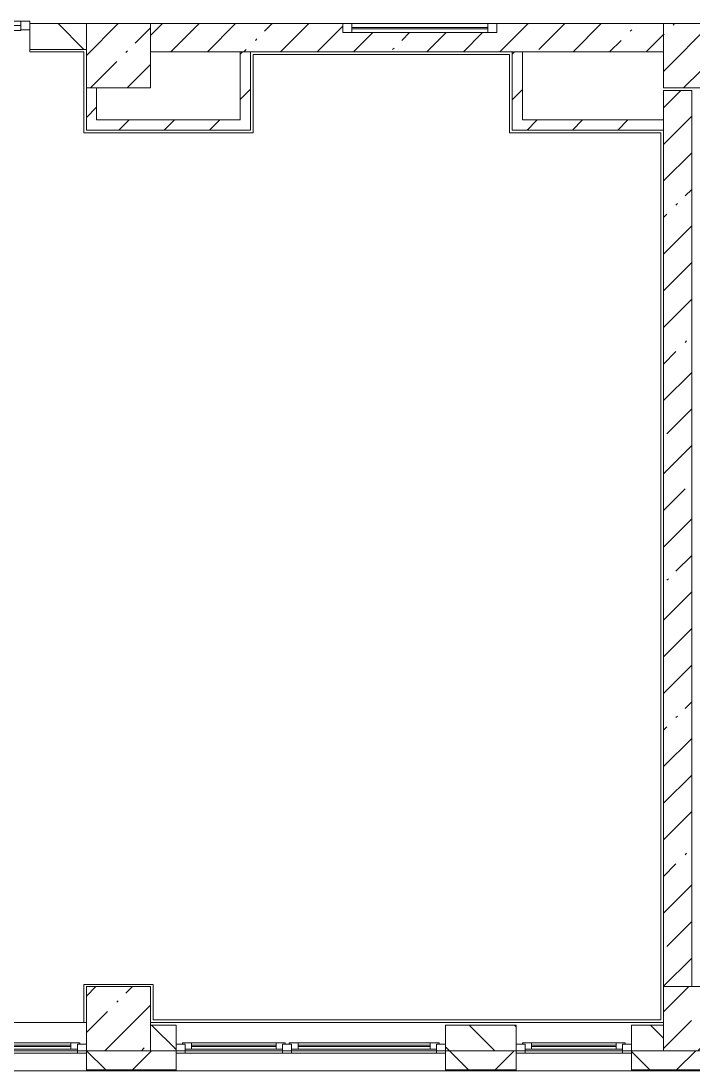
# Model space of a CAD drawing. Header units: millimetres. Extents: x -5368 to 196898, y -8553 to 29000.
# Drawn here: x 122425 to 127665, y -258 to 7921 of the extents above; entities that cross this region are included whole.
import ezdxf

# ---------------------------------------------------------------- set-up
doc = ezdxf.new("R2010")
doc.units = ezdxf.units.MM
doc.layers.add('A-FLOR-3', color=7, linetype='Continuous', lineweight=5, true_color=0xaaaaaa)
for name, color, linetype, lineweight in [('A-GLAZ-2', 7, 'Continuous', 5), ('A-GLAZ-CURT-2', 7, 'Continuous', 5), ('A-GLAZ-CWMG-2', 7, 'Continuous', 5), ('A-WALL', 7, 'Continuous', 9), ('A-WALL-2', 7, 'Continuous', 5), ('I-WALL-4', 7, 'Continuous', 5), ('S-COLS-3', 7, 'Continuous', 5)]:
    doc.layers.add(name, color=color, linetype=linetype, lineweight=lineweight)
pattern_1 = [(45, (62025.03, 0), (-285.1231, 285.1231), []), (45, (62310.15, 0), (-285.1231, 285.1231), [504.031, -100.806, 16.764, -84.042])]
pattern_2 = [(45, (62025.03, 0), (-176.7767, 176.7767), [])]

# ---------------------------------------------------------------- blocks, each defined once
blk = doc.blocks.new('BSC_Колонна _Прямоугольная - 500х500-V72-3_3_1_птичка')
at = {"layer": 'S-COLS-3'}
h = blk.add_hatch(dxfattribs=at)
h.set_pattern_fill('FP_54', color=256, style=0, pattern_type=2)
h.set_pattern_definition([(45, (-61160, -7650), (-285.1231, 285.1231), []), (45, (-60874.88, -7650), (-285.123, 285.123), [504.031, -100.806, 16.764, -84.042])])
h.paths.add_polyline_path([(-250, -250), (250, -250), (250, 250), (-250, 250)])
for p, q in [((250, 250), (-250, 250)), ((-250, 250), (-250, -250)), ((250, -250), (250, 250)), ((-250, -250), (250, -250))]:
    blk.add_line(p, q, dxfattribs=at)
blk = doc.blocks.new('BSC_Колонна _Прямоугольная - 500х500-V79-3_3_1_птичка')
at = {"layer": 'S-COLS-3'}
h = blk.add_hatch(dxfattribs=at)
h.set_pattern_fill('FP_61', color=256, style=0, pattern_type=2)
h.set_pattern_definition([(45, (-61160, -150), (-285.123, 285.123), []), (45, (-60874.88, -150), (-285.123, 285.123), [504.031, -100.806, 16.764, -84.042])])
h.paths.add_polyline_path([(-250, -250), (250, -250), (250, 250), (-250, 250)])
for p, q in [((250, 250), (-250, 250)), ((-250, 250), (-250, -250)), ((250, -250), (250, 250)), ((-250, -250), (250, -250))]:
    blk.add_line(p, q, dxfattribs=at)
blk = doc.blocks.new('BSC_Колонна _Прямоугольная - 500х500-V80-3_3_1_птичка')
at = {"layer": 'S-COLS-3'}
h = blk.add_hatch(dxfattribs=at)
h.set_pattern_fill('FP_62', color=256, style=0, pattern_type=2)
h.set_pattern_definition([(45, (-65660, -150), (-285.1231, 285.1231), []), (45, (-65374.88, -150), (-285.1231, 285.1231), [504.031, -100.806, 16.764, -84.042])])
h.paths.add_polyline_path([(-110.6, -250), (250, -250), (250, 250), (-250, 250), (-250, -250)])
for p, q in [((250, 250), (-250, 250)), ((-250, 250), (-250, -250)), ((250, -250), (250, 250)), ((-250, -250), (250, -250))]:
    blk.add_line(p, q, dxfattribs=at)
blk = doc.blocks.new('BSC_Колонна _Прямоугольная - 500х500-V83-3_3_1_птичка')
at = {"layer": 'S-COLS-3'}
h = blk.add_hatch(dxfattribs=at)
h.set_pattern_fill('FP_65', color=256, style=0, pattern_type=2)
h.set_pattern_definition([(45, (-65660, -7650), (-285.1231, 285.1231), []), (45, (-65374.88, -7650), (-285.1231, 285.1231), [504.031, -100.806, 16.764, -84.042])])
h.paths.add_polyline_path([(-110.6, -250), (250, -250), (250, 22), (220, 22), (220, 30), (250, 30), (250, 250), (-250, 250), (-250, -250)])
for p, q in [((220, 250), (-250, 250)), ((-250, 250), (-250, -250)), ((250, -250), (250, 22)), ((-250, -250), (250, -250))]:
    blk.add_line(p, q, dxfattribs=at)
blk = doc.blocks.new('120_Окно_СКБ_2Ст - 120_Окно_СКБ_2Ст 3100х2500 _мал_створка слева_ 2-22446355-3_3_1_птичка')
at = {"layer": 'A-GLAZ-2'}
for p, q in [((-1550, -127), (-1550, -57)), ((-1550, -57), (-1480, -57)), ((1550, -57), (-1550, -57)), ((-1480, -57), (-1480, -127)), ((650, -127), (650, -57)), ((650, -57), (720, -57)), ((720, -57), (720, -127)), ((1480, -127), (1480, -57)), ((1480, -57), (1550, -57)), ((1550, -57), (1550, -127)), ((-1480, -127), (-1550, -127)), ((-1550, -127), (-1500, -127)), ((-1480, -127), (-1500, -127)), ((-1500, -127), (-1500, -137)), ((-1500, -137), (670, -137)), ((670, -137), (-1500, -137)), ((650, -87), (-1480, -87)), ((-1480, -87), (-1480, -127)), ((-1430, -137), (-1430, -87)), ((-1430, -107), (600, -107)), ((600, -117), (-1430, -117)), ((600, -137), (600, -87)), ((650, -127), (650, -87)), ((720, -127), (650, -127)), ((670, -127), (650, -127)), ((670, -127), (700, -127)), ((670, -137), (670, -127)), ((720, -127), (700, -127)), ((700, -127), (700, -137)), ((700, -137), (1500, -137)), ((1500, -137), (700, -137)), ((1480, -87), (720, -87)), ((720, -87), (720, -127)), ((770, -137), (770, -87)), ((770, -107), (1430, -107)), ((1430, -117), (770, -117)), ((1430, -137), (1430, -87)), ((1480, -127), (1480, -87)), ((1550, -127), (1480, -127)), ((1500, -127), (1480, -127)), ((1500, -127), (1550, -127)), ((1500, -137), (1500, -127))]:
    blk.add_line(p, q, dxfattribs=at)
blk = doc.blocks.new('120_Окно_СКБ_1Ст - 120_Окно_СКБ_1Ст 900х2500_h_-V98-3_3_1_птичка')
at = {"layer": 'A-GLAZ-2'}
for p, q in [((-450, -127), (-450, -57)), ((-450, -57), (-380, -57)), ((450, -57), (-450, -57)), ((-380, -57), (-380, -127)), ((380, -127), (380, -57)), ((380, -57), (450, -57)), ((450, -57), (450, -127)), ((-380, -127), (-450, -127)), ((-450, -127), (-400, -127)), ((-380, -127), (-400, -127)), ((-400, -127), (-400, -137)), ((-400, -137), (400, -137)), ((400, -137), (-400, -137)), ((380, -87), (-380, -87)), ((-380, -87), (-380, -127)), ((-330, -137), (-330, -87)), ((-330, -107), (330, -107)), ((330, -117), (-330, -117)), ((330, -137), (330, -87)), ((380, -127), (380, -87)), ((450, -127), (380, -127)), ((400, -127), (380, -127)), ((400, -127), (450, -127)), ((400, -137), (400, -127))]:
    blk.add_line(p, q, dxfattribs=at)
blk = doc.blocks.new('120_Окно_СКБ_2Ст - 120_Окно_СКБ_2Ст 2100х2400 _мал створка справа_-V99-3_3_1_птичка')
at = {"layer": 'A-GLAZ-2'}
for p, q in [((-1050, -127), (-1050, -57)), ((-1050, -57), (-980, -57)), ((1050, -57), (-1050, -57)), ((-980, -57), (-980, -127)), ((150, -127), (150, -57)), ((150, -57), (220, -57)), ((220, -57), (220, -127)), ((980, -127), (980, -57)), ((980, -57), (1050, -57)), ((1050, -57), (1050, -127)), ((-980, -127), (-1050, -127)), ((-1050, -127), (-1000, -127)), ((-980, -127), (-1000, -127)), ((-1000, -127), (-1000, -137)), ((-1000, -137), (170, -137)), ((170, -137), (-1000, -137)), ((150, -87), (-980, -87)), ((-980, -87), (-980, -127)), ((-930, -137), (-930, -87)), ((-930, -107), (100, -107)), ((100, -117), (-930, -117)), ((100, -137), (100, -87)), ((150, -127), (150, -87)), ((220, -127), (150, -127)), ((170, -127), (150, -127)), ((170, -127), (200, -127)), ((170, -137), (170, -127)), ((220, -127), (200, -127)), ((200, -127), (200, -137)), ((200, -137), (1000, -137)), ((1000, -137), (200, -137)), ((980, -87), (220, -87)), ((220, -87), (220, -127)), ((270, -137), (270, -87)), ((270, -107), (930, -107)), ((930, -117), (270, -117)), ((930, -137), (930, -87)), ((980, -127), (980, -87)), ((1050, -127), (980, -127)), ((1000, -127), (980, -127)), ((1000, -127), (1050, -127)), ((1000, -137), (1000, -127))]:
    blk.add_line(p, q, dxfattribs=at)
blk = doc.blocks.new('Прямоугольный импост - 50 x 70 мм-V207-3_3_1_птичка')
at = {"layer": 'A-GLAZ-CWMG-2'}
for p, q in [((-70, 35), (0, 35)), ((-70, -35), (-70, 35)), ((0, 35), (0, -35)), ((0, -35), (-70, -35))]:
    blk.add_line(p, q, dxfattribs=at)
blk = doc.blocks.new('Системная панель - Стекло - 40мм-V217-3_3_1_птичка')
at = {"layer": 'A-GLAZ-CURT-2'}
h = blk.add_hatch(dxfattribs=at)
h.set_pattern_fill('FP_156', color=256, style=0, pattern_type=2)
h.set_pattern_definition([(45, (-60502.5, -7385.7), (-1414.214, 1414.214), [1000, -3000]), (45, (-61502.5, -7885.7), (-1414.214, 1414.214), [3000, -1000]), (45, (-59502.5, -8385.7), (-1414.214, 1414.214), [1000, -3000])])
h.paths.add_polyline_path([(397.5, -40), (397.5, 0), (-397.5, 0), (-397.5, -40)])
for p, q in [((397.5, 0), (-397.5, 0)), ((-397.5, 0), (-397.5, -40)), ((397.5, -40), (397.5, 0)), ((-397.5, -40), (397.5, -40))]:
    blk.add_line(p, q, dxfattribs=at)
blk = doc.blocks.new('Прямоугольный импост - 50 x 70 мм-V214-3_3_1_птичка')
at = {"layer": 'A-GLAZ-CWMG-2'}
blk.add_line((42060, 7920), (41265, 7920), dxfattribs=at)
blk = doc.blocks.new('120_Окно_СКБ_1Ст - 120_Окно_СКБ_1Ст 400х1200 EI30-V220-3_3_1_птичка')
at = {"layer": 'A-GLAZ-2'}
for p, q in [((-600, 40), (-600, 110)), ((-600, 110), (-530, 110)), ((600, 110), (-600, 110)), ((-530, 110), (-530, 40)), ((530, 40), (530, 110)), ((530, 110), (600, 110)), ((600, 110), (600, 40)), ((-530, 40), (-600, 40)), ((-600, 40), (600, 40)), ((530, 80), (-530, 80)), ((530, 70), (-530, 70)), ((600, 40), (530, 40))]:
    blk.add_line(p, q, dxfattribs=at)

msp = doc.modelspace()

# ---------------------------------------------------------------- hatches: boundary and pattern name
at = {"layer": 'A-WALL-2'}
h = msp.add_hatch(dxfattribs=at)
h.set_pattern_fill('FP_73', color=256, style=0, pattern_type=2)
h.set_pattern_definition([(135, (62025.03, 0), (-176.7767, -176.7767), [])])
h.paths.add_polyline_path([(127185, -100), (127435, -100), (127435, 100), (127185, 100)])
h.paths.add_polyline_path([(116977.3, -100), (117535, -100), (117535, 100), (116785, 100), (116785, -100)])
h.paths.add_polyline_path([(118935, -100), (119835, -100), (119835, 100), (118935, 100), (118935, -52.2)])
h.paths.add_polyline_path([(126285, -100), (126285, 100), (125735, 100), (125735, -100)])
h.paths.add_polyline_path([(123435, -100), (123635, -100), (123635, 100), (123435, 100), (123435, 42.9)])
h.paths.add_polyline_path([(105435, -100), (106335, -100), (106335, 100), (105435, 100), (105435, -9.1)])
h.paths.add_polyline_path([(109935, -100), (110185, -100), (110185, 100), (109935, 100), (109935, 5.7)])
h.paths.add_polyline_path([(104935, -100), (104935, 100), (104685, 100), (104685, -100)])
h.paths.add_polyline_path([(103785, -100), (103785, 100), (103165, 100), (103165, -100)])
h.paths.add_polyline_path([(112285, -100), (113035, -100), (113035, 100), (112285, 100)])
h.paths.add_polyline_path([(114435, -100), (114685, -100), (114685, 100), (114435, 100), (114435, 33.3)])
h.paths.add_polyline_path([(100515, -100), (100565, -100), (100565, 100), (100515, 100)])
h = msp.add_hatch(dxfattribs=at)
h.set_pattern_fill('FP_75', color=256, style=0, pattern_type=2)
h.set_pattern_definition([(45, (62025.03, 0), (-353.5534, 353.5534), []), (135, (62025.03, 0), (-353.5534, -353.5534), [])])
h.paths.add_polyline_path([(133585, -250), (137725, -250), (137725, -100), (133585, -100)])
h.paths.add_polyline_path([(131813.3, -250), (132685, -250), (132685, -100), (129085, -100), (129085, -250), (129693.9, -250)])
h.paths.add_polyline_path([(119096.7, -250), (119835, -250), (119835, -100), (118652.1, -100), (118652.1, -250)])
h.paths.add_polyline_path([(126285, -250), (126285, -100), (125735, -100), (125735, -250)])
h.paths.add_polyline_path([(123335.6, -250), (123635, -250), (123635, -100), (122935, -100), (122935, -250)])
h.paths.add_polyline_path([(127935, -250), (128185, -250), (128185, -100), (127185, -100), (127185, -250), (127574.4, -250)])
at = {"layer": 'I-WALL-4'}
h = msp.add_hatch(dxfattribs=at)
h.set_pattern_fill('FP_74', color=256, style=0, pattern_type=2)
h.set_pattern_definition([(135, (62025.03, 0), (-353.5534, -353.5534), [])])
h.paths.add_polyline_path([(122495, 7700), (122935, 7700), (122935, 7900), (122495, 7900)])
h.paths.add_polyline_path([(119995, 7700), (119995, 7900), (118935, 7900), (118935, 7700), (119096.7, 7700)])
h = msp.add_hatch(dxfattribs=at)
h.set_pattern_fill('FP_71', color=256, style=0, pattern_type=2)
h.set_pattern_definition(pattern_1)
h.paths.add_polyline_path([(127435, 7680), (127435, 7900), (126135, 7900), (126135, 7830), (124935, 7830), (124935, 7900), (123435, 7900), (123435, 7680), (126335, 7680)])
h = msp.add_hatch(dxfattribs=at)
h.set_pattern_fill('FP_76', color=256, style=0, pattern_type=2)
h.set_pattern_definition(pattern_2)
h.paths.add_polyline_path([(124215, 7150), (124215, 7680), (124135, 7680), (124135, 7150)])
h = msp.add_hatch(dxfattribs=at)
h.set_pattern_fill('FP_76', color=256, style=0, pattern_type=2)
h.set_pattern_definition(pattern_2)
h.paths.add_polyline_path([(126335, 7070), (126335, 7680), (126255, 7680), (126255, 7070)])
h = msp.add_hatch(dxfattribs=at)
h.set_pattern_fill('FP_76', color=256, style=0, pattern_type=2)
h.set_pattern_definition(pattern_2)
h.paths.add_polyline_path([(123015, 7150), (123015, 7400), (122935, 7400), (122935, 7150)])
h = msp.add_hatch(dxfattribs=at)
h.set_pattern_fill('FP_71', color=256, style=0, pattern_type=2)
h.set_pattern_definition(pattern_1)
h.paths.add_polyline_path([(127655, 400), (127655, 7380), (127435, 7380), (127435, 400), (127645.6, 400)])
h = msp.add_hatch(dxfattribs=at)
h.set_pattern_fill('FP_76', color=256, style=0, pattern_type=2)
h.set_pattern_definition(pattern_2)
h.paths.add_polyline_path([(122935, 7070), (124215, 7070), (124215, 7150), (122935, 7150)])
h = msp.add_hatch(dxfattribs=at)
h.set_pattern_fill('FP_76', color=256, style=0, pattern_type=2)
h.set_pattern_definition(pattern_2)
h.paths.add_polyline_path([(127435, 7070), (127435, 7150), (126335, 7150), (126335, 7070)])

# ---------------------------------------------------------------- linework, layer by layer
at = {"layer": 'A-FLOR-3'}
for p, q in [((122495, 7680), (122495, 7700)), ((122915, 7680), (122495, 7680)), ((122915, 7050), (122915, 7680)), ((126235, 7660), (124235, 7660)), ((124235, 7660), (124235, 7050)), ((126235, 7050), (126235, 7660)), ((124235, 7050), (122915, 7050)), ((127415, 7050), (126235, 7050)), ((127415, 140), (127415, 7050)), ((122915, 120), (122915, 415)), ((122915, 415), (123455, 415)), ((123455, 415), (123455, 140)), ((123455, 140), (127415, 140))]:
    msp.add_line(p, q, dxfattribs=at)
at = {"layer": 'A-WALL'}
for p, q in [((124215, 7680), (124135, 7680)), ((126335, 7680), (126255, 7680)), ((127435, 7070), (127435, 7150)), ((123435, -100), (123635, -100)), ((125735, -100), (126285, -100)), ((127435, -100), (127185, -100)), ((122935, -250), (123635, -250)), ((122935, -253), (123635, -253)), ((125735, -250), (126285, -250)), ((125735, -253), (126285, -253)), ((127185, -250), (128185, -250)), ((127185, -253), (128185, -253))]:
    msp.add_line(p, q, dxfattribs=at)
at = {"layer": 'A-WALL-2'}
for p, q in [((123635, 100), (123435, 100)), ((123635, -258), (123635, 100)), ((126285, 100), (125735, 100)), ((125735, 100), (125735, -258)), ((126285, -258), (126285, 100)), ((127435, 100), (127185, 100)), ((127185, 100), (127185, -258)), ((119835, -100), (122935, -100)), ((122935, -100), (122935, -258)), ((123635, -100), (125735, -100)), ((126285, -100), (127185, -100)), ((126285, -258), (112285, -258)), ((126285, -258), (137883, -258))]:
    msp.add_line(p, q, dxfattribs=at)
at = {"layer": 'I-WALL-4'}
for p, q in [((122935, 7900), (122495, 7900)), ((122495, 7900), (122495, 7700)), ((124935, 7900), (123435, 7900)), ((127435, 7900), (126135, 7900)), ((122495, 7700), (122935, 7700)), ((123435, 7680), (124135, 7680)), ((124135, 7680), (124135, 7150)), ((124215, 7070), (124215, 7680)), ((124215, 7680), (126255, 7680)), ((126255, 7680), (126255, 7070)), ((126335, 7150), (126335, 7680)), ((126335, 7680), (127435, 7680)), ((122935, 7400), (122935, 7070)), ((123015, 7150), (123015, 7400)), ((127435, 7380), (127435, 7150)), ((127655, 7380), (127435, 7380)), ((127655, 400), (127655, 7380)), ((124135, 7150), (123015, 7150)), ((127435, 7150), (126335, 7150)), ((122935, 7070), (124215, 7070)), ((126255, 7070), (127435, 7070)), ((127435, 7070), (127435, 400)), ((118935, 120), (122935, 120)), ((123435, 120), (127435, 120))]:
    msp.add_line(p, q, dxfattribs=at)

# ---------------------------------------------------------------- block references
at = {"layer": 'A-GLAZ-2'}
msp.add_blockref('120_Окно_СКБ_1Ст - 120_Окно_СКБ_1Ст 400х1200 EI30-V220-3_3_1_птичка', (125535, 7790), dxfattribs=at)
at = {"layer": 'A-GLAZ-2', "rotation": 180}
for name, p in [('120_Окно_СКБ_2Ст - 120_Окно_СКБ_2Ст 3100х2500 _мал_створка слева_ 2-22446355-3_3_1_птичка', (121385, -175)), ('120_Окно_СКБ_2Ст - 120_Окно_СКБ_2Ст 2100х2400 _мал створка справа_-V99-3_3_1_птичка', (124685, -175)), ('120_Окно_СКБ_1Ст - 120_Окно_СКБ_1Ст 900х2500_h_-V98-3_3_1_птичка', (126735, -175))]:
    msp.add_blockref(name, p, dxfattribs=at)
at = {"layer": 'A-GLAZ-CURT-2'}
msp.add_blockref('Системная панель - Стекло - 40мм-V217-3_3_1_птичка', (122027.5, 7885.7), dxfattribs=at)
at = {"layer": 'A-GLAZ-CWMG-2'}
msp.add_blockref('Прямоугольный импост - 50 x 70 мм-V214-3_3_1_птичка', (80365, 0.7), dxfattribs=at)
at = {"layer": 'A-GLAZ-CWMG-2', "extrusion": (0, 0, -1), "rotation": 180}
msp.add_blockref('Прямоугольный импост - 50 x 70 мм-V207-3_3_1_птичка', (-122495, 7885.7), dxfattribs=at)
at = {"layer": 'S-COLS-3'}
for name, p in [('BSC_Колонна _Прямоугольная - 500х500-V72-3_3_1_птичка', (123185, 7650)), ('BSC_Колонна _Прямоугольная - 500х500-V83-3_3_1_птичка', (127685, 7650)), ('BSC_Колонна _Прямоугольная - 500х500-V79-3_3_1_птичка', (123185, 150)), ('BSC_Колонна _Прямоугольная - 500х500-V80-3_3_1_птичка', (127685, 150))]:
    msp.add_blockref(name, p, dxfattribs=at)

doc.saveas('drawing.dxf')
